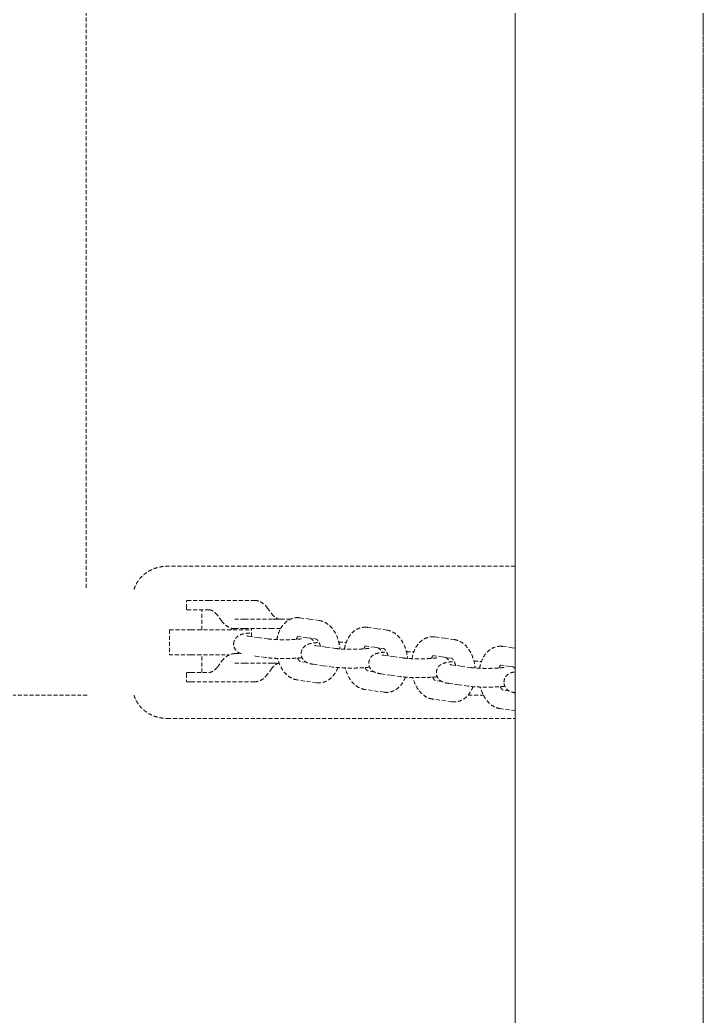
# Model space of a CAD drawing. Header units: millimetres. Extents: x -4194 to 3683, y -2760 to 1498.
# Drawn here: x -105 to 113.3, y -354.2 to -35.9 of the extents above; entities that cross this region are included whole.
import ezdxf

# ---------------------------------------------------------------- set-up
doc = ezdxf.new("R2010")
doc.units = ezdxf.units.MM
doc.linetypes.add('HIDDEN', pattern=[1.905, 1.27, -0.635])
doc.layers.add('DIKOM_ОБЪЕКТ', color=7, linetype='Continuous')

msp = doc.modelspace()

# ---------------------------------------------------------------- linework, layer by layer
at = {"layer": 'DIKOM_ОБЪЕКТ', "color": 7, "linetype": 'HIDDEN', "lineweight": 15}
for p, q in [((53.28, 961.136), (53.28, -962.757)), ((53.28, -1024.475), (53.28, 961.136)), ((113.28, -962.757), (113.28, 961.136)), ((113.28, 961.136), (113.28, -1024.475))]:
    msp.add_line(p, q, dxfattribs=at)
at = {"layer": 'DIKOM_ОБЪЕКТ', "color": 7, "linetype": 'HIDDEN', "lineweight": 15, "extrusion": (1, -3.06162e-16, -2.22045e-16)}
for p, q in [((-51.814, -223.92), (-51.814, -221.92)), ((-46.848, -230.811), (-46.848, -224.42)), ((-25.874, -223.858), (-24.51, -225.699)), ((-40.524, -227.981), (-41.888, -226.141)), ((-37.285, -227.876), (-37.285, -227.876)), ((-15.517, -226.963), (-12.453, -227.396)), ((-12.453, -227.396), (-9.39, -227.828)), ((-57.218, -230.811), (-57.218, -238.811)), ((-37.285, -230.811), (-37.285, -230.32)), ((-31.005, -232.967), (-31.005, -230.42)), ((6.075, -230.013), (9.139, -230.446)), ((9.139, -230.446), (12.202, -230.879)), ((-31.91, -232.839), (-28.847, -233.272)), ((-28.847, -233.272), (-25.783, -233.704)), ((-16.356, -232.904), (-13.293, -233.337)), ((-13.293, -233.337), (-10.272, -233.763)), ((27.667, -233.063), (30.731, -233.496)), ((30.731, -233.496), (33.794, -233.929)), ((-10.318, -235.889), (-7.255, -236.322)), ((-7.255, -236.322), (-4.191, -236.755)), ((5.236, -235.954), (8.299, -236.387)), ((8.299, -236.387), (11.32, -236.813)), ((49.26, -236.113), (52.323, -236.546)), ((52.323, -236.546), (53.28, -236.681)), ((-46.848, -244.42), (-46.848, -238.811)), ((-41.888, -242.699), (-40.524, -240.858)), ((-37.285, -240.964), (-37.285, -240.964)), ((-30.038, -239.163), (-29.686, -239.213)), ((-29.686, -239.213), (-26.623, -239.645)), ((-13.455, -241.177), (-15.517, -240.886)), ((-11.157, -241.83), (-8.094, -242.263)), ((11.274, -238.939), (14.337, -239.372)), ((14.337, -239.372), (17.401, -239.805)), ((26.828, -239.004), (29.892, -239.437)), ((29.892, -239.437), (32.912, -239.864)), ((-51.814, -244.92), (-51.814, -246.92)), ((-24.51, -243.141), (-25.874, -244.981)), ((-8.094, -242.263), (-5.03, -242.696)), ((8.137, -244.228), (6.075, -243.936)), ((10.435, -244.88), (13.498, -245.313)), ((32.866, -241.989), (35.93, -242.422)), ((35.93, -242.422), (38.993, -242.855)), ((48.42, -242.054), (51.484, -242.487)), ((51.484, -242.487), (53.28, -242.741)), ((-10.229, -247.693), (-16.356, -246.827)), ((13.498, -245.313), (16.562, -245.746)), ((29.729, -247.278), (27.667, -246.987)), ((32.027, -247.93), (35.09, -248.363)), ((11.363, -250.743), (5.236, -249.877)), ((35.09, -248.363), (38.154, -248.796)), ((51.321, -250.328), (49.26, -250.037)), ((32.955, -253.793), (26.828, -252.928)), ((38.216, -251.661), (43.089, -251.661)), ((53.28, -256.664), (48.42, -255.978))]:
    msp.add_line(p, q, dxfattribs=at)
at = {"layer": 'DIKOM_ОБЪЕКТ', "color": 7, "linetype": 'HIDDEN', "lineweight": 15, "extrusion": (-1, -3.06162e-16, -2.22045e-16)}
msp.add_line((-83.468, -251.661), (-428.94, -251.661), dxfattribs=at)
at = {"layer": 'DIKOM_ОБЪЕКТ', "color": 7, "linetype": 'HIDDEN', "lineweight": 15}
for points, degree in [([(-83.786, 216.339), (-83.786, -217.961)], 1), ([(-44.569, -221.42), (-46.503, -221.42), (-48.437, -221.42), (-50.37, -221.42)], 3), ([(-44.569, -221.42), (-30.037, -221.42)], 1), ([(-44.569, -224.42), (-50.37, -224.42)], 1), ([(-33.247, -227.42), (-34.284, -227.42), (-35.322, -227.42), (-36.36, -227.42)], 3), ([(-20.898, -227.42), (-22.038, -227.42), (-23.177, -227.42), (-24.317, -227.42)], 3), ([(-16.707, -226.925), (-16.311, -226.894), (-15.91, -226.907), (-15.517, -226.963)], 3), ([(-50.415, -230.811), (-49.767, -230.811), (-49.038, -230.811), (-48.25, -230.811)], 3), ([(-33.247, -230.42), (-36.36, -230.42)], 1), ([(-21.697, -230.42), (-24.317, -230.42)], 1), ([(4.885, -229.975), (5.281, -229.944), (5.682, -229.957), (6.075, -230.013)], 3), ([(26.477, -233.025), (26.873, -232.994), (27.274, -233.008), (27.667, -233.063)], 3), ([(-36.36, -238.42), (-34.328, -238.42)], 1), ([(48.069, -236.075), (48.465, -236.045), (48.866, -236.058), (49.26, -236.113)], 3), ([(-36.36, -241.42), (-35.322, -241.42), (-34.284, -241.42), (-33.247, -241.42)], 3), ([(-24.317, -241.42), (-23.602, -241.42), (-22.887, -241.42), (-22.172, -241.42)], 3), ([(-51.314, -244.42), (-51.314, -244.42), (-51.314, -244.42), (-51.314, -244.42)], 3), ([(-50.37, -244.42), (-44.569, -244.42)], 1), ([(-50.37, -247.42), (-48.437, -247.42), (-46.503, -247.42), (-44.569, -247.42)], 3), ([(-30.037, -247.42), (-44.569, -247.42)], 1), ([(-9.038, -247.731), (-9.435, -247.761), (-9.836, -247.748), (-10.229, -247.693)], 3), ([(12.554, -250.781), (12.157, -250.812), (11.756, -250.798), (11.363, -250.743)], 3), ([(34.146, -253.831), (33.749, -253.862), (33.348, -253.849), (32.955, -253.793)], 3)]:
    msp.add_open_spline(points, degree=degree, dxfattribs=at)
for points, knots in [([(-68.53, -217.961), (-68.483, -217.798), (-68.432, -217.635), (-68.319, -217.311), (-68.257, -217.148), (-68.158, -216.906), (-68.107, -216.786), (-68.053, -216.666), (-68.016, -216.586), (-67.997, -216.545), (-67.835, -216.206), (-67.673, -215.907), (-67.404, -215.467), (-67.309, -215.322), (-67.161, -215.106), (-67.085, -214.999), (-66.994, -214.875), (-66.954, -214.823), (-66.928, -214.788), (-66.913, -214.769), (-66.7, -214.491), (-66.482, -214.234), (-66.128, -213.859), (-66.006, -213.735), (-65.817, -213.553), (-65.72, -213.463), (-65.605, -213.359), (-65.555, -213.315), (-65.522, -213.285), (-65.503, -213.269), (-65.244, -213.045), (-64.982, -212.837), (-64.562, -212.537), (-64.418, -212.439), (-64.195, -212.295), (-64.082, -212.224), (-63.947, -212.142), (-63.879, -212.102), (-63.849, -212.085), (-63.83, -212.074), (-63.818, -212.067), (-63.545, -211.909), (-63.257, -211.757), (-62.792, -211.54), (-62.632, -211.47), (-62.383, -211.367), (-62.257, -211.317), (-62.106, -211.259), (-62.03, -211.231), (-61.997, -211.219), (-61.975, -211.211), (-61.962, -211.207), (-61.808, -211.152), (-61.653, -211.1), (-61.407, -211.023), (-61.28, -210.985), (-61.126, -210.942), (-61.047, -210.921), (-61.008, -210.91), (-60.991, -210.906), (-60.979, -210.903), (-60.971, -210.9), (-60.852, -210.869), (-60.711, -210.834), (-60.46, -210.778), (-60.37, -210.759), (-60.225, -210.731), (-60.15, -210.716), (-60.072, -210.702), (-60.019, -210.693), (-59.994, -210.688), (-59.733, -210.644), (-59.533, -210.616), (-59.279, -210.586), (-59.202, -210.578), (-59.099, -210.567), (-59.05, -210.563), (-58.999, -210.558), (-58.974, -210.556), (-58.962, -210.555), (-58.957, -210.555), (-58.953, -210.554), (-58.953, -210.554), (-58.566, -210.521), (-58.224, -210.511), (-57.923, -210.511)], [0.15657151, 0.15657151, 0.15657151, 0.15657151, 0.1875, 0.1875, 0.21875, 0.21875, 0.234375, 0.2421875, 0.2421875, 0.25, 0.25, 0.3125, 0.3125, 0.34375, 0.34375, 0.359375, 0.3671875, 0.37109375, 0.37109375, 0.375, 0.375, 0.4375, 0.4375, 0.46875, 0.46875, 0.484375, 0.4921875, 0.49609375, 0.49609375, 0.5, 0.5, 0.5625, 0.5625, 0.59375, 0.59375, 0.609375, 0.6171875, 0.62109375, 0.62304688, 0.62304688, 0.625, 0.625, 0.6875, 0.6875, 0.71875, 0.71875, 0.734375, 0.7421875, 0.74609375, 0.74804688, 0.74804688, 0.75, 0.75, 0.78125, 0.78125, 0.796875, 0.8046875, 0.80859375, 0.81054688, 0.81152344, 0.81152344, 0.8125, 0.8125, 0.84375, 0.84375, 0.859375, 0.859375, 0.8671875, 0.87109375, 0.87109375, 0.875, 0.875, 0.90625, 0.90625, 0.921875, 0.921875, 0.9296875, 0.93359375, 0.93554688, 0.93652344, 0.93701172, 0.93701172, 0.9375, 0.9375, 1, 1, 1, 1]), ([(-51.814, -221.92), (-51.814, -221.84), (-51.808, -221.758), (-51.772, -221.637), (-51.753, -221.594), (-51.7, -221.527), (-51.668, -221.501), (-51.605, -221.466), (-51.575, -221.454), (-51.501, -221.434), (-51.456, -221.427), (-51.379, -221.421), (-51.346, -221.42), (-51.314, -221.42)], [0, 0, 0, 0, 0.24038272, 0.24038272, 0.37737441, 0.37737441, 0.4968498, 0.4968498, 0.59324472, 0.59324472, 0.72705774, 0.72705774, 0.82498003, 0.82498003, 0.82498003, 0.82498003]), ([(-50.37, -221.42), (-50.812, -221.42), (-51.109, -221.42), (-51.289, -221.42), (-51.314, -221.42), (-51.314, -221.42)], [0, 0, 0, 0, 0.25, 0.25, 0.34715314, 0.34715314, 0.34715314, 0.34715314]), ([(-30.037, -221.42), (-29.616, -221.42), (-29.246, -221.476), (-28.378, -221.719), (-27.897, -221.957), (-26.88, -222.679), (-26.352, -223.213), (-25.874, -223.858)], [0, 0, 0, 0, 1.8858381, 1.8858381, 4.5859078, 4.5859078, 7.90851, 7.90851, 7.90851, 7.90851]), ([(-51.314, -224.42), (-51.345, -224.42), (-51.375, -224.419), (-51.451, -224.413), (-51.497, -224.407), (-51.571, -224.387), (-51.602, -224.375), (-51.664, -224.341), (-51.695, -224.316), (-51.748, -224.253), (-51.768, -224.212), (-51.808, -224.09), (-51.814, -224.004), (-51.814, -223.92)], [0, 0, 0, 0, 0.09260335, 0.09260335, 0.22828377, 0.22828377, 0.32525265, 0.32525265, 0.44062805, 0.44062805, 0.57295054, 0.57295054, 0.82491688, 0.82491688, 0.82491688, 0.82491688]), ([(-50.37, -224.42), (-50.591, -224.42), (-50.775, -224.42), (-51.068, -224.42), (-51.174, -224.42), (-51.289, -224.42), (-51.314, -224.42), (-51.314, -224.42)], [0, 0, 0, 0, 0.125, 0.125, 0.25, 0.25, 0.34713579, 0.34713579, 0.34713579, 0.34713579]), ([(-41.888, -226.141), (-42.28, -225.611), (-42.713, -225.19), (-43.587, -224.614), (-44.055, -224.459), (-44.468, -224.422), (-44.523, -224.42), (-44.569, -224.42)], [0, 0, 0, 0, 2.8285051, 2.8285051, 5.6690327, 5.6690327, 6.1416605, 6.1416605, 6.1416605, 6.1416605]), ([(-24.51, -225.699), (-24.117, -226.229), (-23.684, -226.65), (-22.81, -227.226), (-22.342, -227.381), (-21.93, -227.418), (-21.91, -227.42), (-21.828, -227.42)], [0, 0, 0, 0, 2.8285051, 2.8285051, 5.6690327, 5.6690327, 6.1416606, 6.1416606, 6.1416606, 6.1416606]), ([(-36.36, -230.42), (-36.36, -230.42), (-36.361, -230.42), (-36.362, -230.42), (-36.363, -230.42), (-36.368, -230.42), (-36.371, -230.42), (-36.385, -230.42), (-36.395, -230.42), (-36.436, -230.419), (-36.466, -230.419), (-36.586, -230.415), (-36.674, -230.41), (-37.018, -230.378), (-37.262, -230.332), (-38.055, -230.112), (-38.578, -229.844), (-39.589, -229.088), (-40.078, -228.583), (-40.524, -227.981)], [0, 0, 0, 0, 0.0017085, 0.0017085, 0.0068342, 0.0068342, 0.0222112, 0.0222112, 0.0683423, 0.0683423, 0.2067425, 0.2067425, 0.6220709, 0.6220709, 1.8698409, 1.8698409, 4.8134219, 4.8134219, 7.9110408, 7.9110408, 7.9110408, 7.9110408]), ([(-24.317, -227.42), (-25.045, -227.42), (-25.859, -227.42), (-27.541, -227.42), (-28.408, -227.42), (-30.061, -227.42), (-30.847, -227.42), (-32.219, -227.42), (-32.805, -227.42), (-33.247, -227.42)], [0, 0, 0, 0, 0.25, 0.25, 0.5, 0.5, 0.75, 0.75, 1, 1, 1, 1]), ([(-22.9, -233.928), (-22.771, -233.186), (-22.581, -232.466), (-22.017, -230.953), (-21.603, -230.17), (-20.587, -228.812), (-19.968, -228.22), (-18.606, -227.367), (-17.853, -227.081), (-16.958, -226.949), (-16.833, -226.935), (-16.707, -226.925)], [17.0602578, 17.0602578, 17.0602578, 17.0602578, 19.3874909, 19.3874909, 22.2997922, 22.2997922, 25.2116654, 25.2116654, 27.9506419, 27.9506419, 28.3932659, 28.3932659, 28.3932659, 28.3932659]), ([(-18.597, -227.42), (-18.727, -227.42), (-18.871, -227.42), (-19.531, -227.42), (-20.17, -227.42), (-20.898, -227.42)], [0.67179147, 0.67179147, 0.67179147, 0.67179147, 0.75, 0.75, 1, 1, 1, 1]), ([(-9.39, -227.828), (-8.692, -227.927), (-8.008, -228.163), (-6.746, -228.853), (-6.157, -229.321), (-5.081, -230.454), (-4.593, -231.145), (-3.759, -232.694), (-3.413, -233.576), (-2.947, -235.269), (-2.798, -236.084), (-2.717, -236.902)], [0, 0, 0, 0, 2.4801856, 2.4801856, 5.0459819, 5.0459819, 7.8173407, 7.8173407, 10.7323747, 10.7323747, 13.1925609, 13.1925609, 13.1925609, 13.1925609]), ([(-57.218, -230.811), (-57.218, -230.811), (-57.188, -230.811), (-56.892, -230.811), (-56.181, -230.811), (-53.892, -230.811), (-52.32, -230.811), (-50.415, -230.811)], [3.76993234, 3.76993234, 3.76993234, 3.76993234, 3.85988414, 3.85988414, 4.21902989, 4.21902989, 4.57817563, 4.57817563, 4.57817563, 4.57817563]), ([(-48.25, -230.811), (-46.936, -230.811), (-45.554, -230.811), (-42.695, -230.811), (-41.226, -230.811), (-38.254, -230.811), (-36.758, -230.811), (-33.825, -230.811), (-32.394, -230.811), (-31.005, -230.811)], [4.84660233, 4.84660233, 4.84660233, 4.84660233, 5.04987593, 5.04987593, 5.25314953, 5.25314953, 5.45642313, 5.45642313, 5.65549029, 5.65549029, 5.65549029, 5.65549029]), ([(-36.703, -235.374), (-36.703, -235.033), (-36.644, -234.687), (-36.422, -234.045), (-36.255, -233.742), (-35.853, -233.221), (-35.612, -232.998), (-35.141, -232.662), (-34.91, -232.54), (-34.468, -232.349), (-34.256, -232.281), (-33.615, -232.104), (-33.18, -232.027), (-32.184, -231.891), (-31.62, -231.834), (-31.005, -231.788)], [0, 0, 0, 0, 1.0528055, 1.0528055, 2.1057908, 2.1057908, 3.1539721, 3.1539721, 4.1462477, 4.1462477, 5.2247031, 5.2247031, 7.4660894, 7.4660894, 9.6677772, 9.6677772, 9.6677772, 9.6677772]), ([(-24.317, -230.42), (-24.681, -230.42), (-25.064, -230.42), (-25.868, -230.42), (-26.28, -230.42), (-27.12, -230.42), (-27.545, -230.42), (-28.4, -230.42), (-28.821, -230.42), (-29.647, -230.42), (-30.048, -230.42), (-30.824, -230.42), (-31.19, -230.42), (-31.876, -230.42), (-32.192, -230.42), (-32.77, -230.42), (-33.025, -230.42), (-33.247, -230.42)], [0, 0, 0, 0, 0.125, 0.125, 0.25, 0.25, 0.375, 0.375, 0.5, 0.5, 0.625, 0.625, 0.75, 0.75, 0.875, 0.875, 1, 1, 1, 1]), ([(-1.308, -236.978), (-1.179, -236.236), (-0.988, -235.516), (-0.425, -234.003), (-0.011, -233.22), (1.005, -231.862), (1.624, -231.271), (2.986, -230.417), (3.739, -230.131), (4.634, -229.999), (4.759, -229.985), (4.885, -229.975)], [17.0602578, 17.0602578, 17.0602578, 17.0602578, 19.3874909, 19.3874909, 22.2997922, 22.2997922, 25.2116654, 25.2116654, 27.9506419, 27.9506419, 28.3932659, 28.3932659, 28.3932659, 28.3932659]), ([(12.202, -230.879), (12.9, -230.977), (13.584, -231.213), (14.846, -231.903), (15.435, -232.371), (16.511, -233.504), (16.999, -234.195), (17.833, -235.745), (18.179, -236.626), (18.645, -238.319), (18.794, -239.134), (18.875, -239.952)], [0, 0, 0, 0, 2.4801856, 2.4801856, 5.0459819, 5.0459819, 7.8173407, 7.8173407, 10.7323747, 10.7323747, 13.1925609, 13.1925609, 13.1925609, 13.1925609]), ([(-34.388, -238.42), (-34.429, -238.406), (-34.47, -238.39), (-34.779, -238.274), (-35.081, -238.131), (-35.65, -237.722), (-35.916, -237.465), (-36.309, -236.913), (-36.456, -236.624), (-36.651, -236.018), (-36.703, -235.694), (-36.703, -235.374)], [2.7139225, 2.7139225, 2.7139225, 2.7139225, 2.9162246, 2.9162246, 4.2179582, 4.2179582, 5.3812842, 5.3812842, 6.3688412, 6.3688412, 7.3551184, 7.3551184, 7.3551184, 7.3551184]), ([(-32.452, -232.741), (-32.452, -232.741), (-32.44, -232.745), (-32.376, -232.76), (-32.298, -232.776), (-32.117, -232.808), (-32.02, -232.823), (-31.91, -232.839)], [4.4712998, 4.4712998, 4.4712998, 4.4712998, 4.891662, 4.891662, 5.6901649, 5.6901649, 6.338494, 6.338494, 6.338494, 6.338494]), ([(-25.783, -233.704), (-25.521, -233.741), (-25.186, -233.779), (-24.383, -233.849), (-23.895, -233.882), (-22.791, -233.935), (-22.152, -233.955), (-20.829, -233.975), (-20.127, -233.973), (-18.773, -233.949), (-18.102, -233.926), (-16.903, -233.86), (-16.355, -233.817), (-15.704, -233.749), (-15.519, -233.726), (-15.219, -233.683), (-15.099, -233.663), (-14.931, -233.631), (-14.874, -233.619), (-14.833, -233.608), (-14.826, -233.606), (-14.826, -233.606)], [0, 0, 0, 0, 1.5492418, 1.5492418, 3.2829046, 3.2829046, 5.2427362, 5.2427362, 7.2947144, 7.2947144, 9.3710418, 9.3710418, 11.4143633, 11.4143633, 12.3573523, 12.3573523, 13.1961603, 13.1961603, 13.8975251, 13.8975251, 14.2080886, 14.2080886, 14.2080886, 14.2080886]), ([(-16.159, -232.932), (-16.186, -232.958), (-16.219, -232.994), (-16.346, -233.152), (-16.462, -233.331), (-16.612, -233.649), (-16.651, -233.741), (-16.689, -233.84)], [2.539784, 2.539784, 2.539784, 2.539784, 3.0423176, 3.0423176, 4.2635576, 4.2635576, 4.7033295, 4.7033295, 4.7033295, 4.7033295]), ([(-15.111, -238.424), (-15.111, -238.083), (-15.052, -237.737), (-14.83, -237.096), (-14.663, -236.792), (-14.261, -236.271), (-14.02, -236.048), (-13.549, -235.712), (-13.317, -235.591), (-12.876, -235.4), (-12.664, -235.331), (-12.022, -235.154), (-11.588, -235.078), (-10.594, -234.941), (-10.033, -234.885), (-9.421, -234.839)], [0, 0, 0, 0, 1.0528055, 1.0528055, 2.1057908, 2.1057908, 3.1539721, 3.1539721, 4.1462477, 4.1462477, 5.2247031, 5.2247031, 7.4660894, 7.4660894, 9.6585107, 9.6585107, 9.6585107, 9.6585107]), ([(-12.231, -233.487), (-12.121, -233.548), (-12.009, -233.619), (-11.628, -233.892), (-11.362, -234.149), (-11.034, -234.611), (-10.931, -234.79), (-10.847, -234.977)], [3.7332587, 3.7332587, 3.7332587, 3.7332587, 4.2179582, 4.2179582, 5.3812842, 5.3812842, 6.0190002, 6.0190002, 6.0190002, 6.0190002]), ([(-8.946, -236.083), (-9.014, -235.838), (-9.091, -235.604), (-9.314, -235.031), (-9.476, -234.712), (-9.781, -234.232), (-9.929, -234.055), (-10.151, -233.838), (-10.23, -233.786), (-10.28, -233.759), (-10.287, -233.756), (-10.287, -233.756)], [9.8433542, 9.8433542, 9.8433542, 9.8433542, 10.6464197, 10.6464197, 11.9736935, 11.9736935, 13.2025441, 13.2025441, 14.3403717, 14.3403717, 14.8209524, 14.8209524, 14.8209524, 14.8209524]), ([(-3.1, -234.722), (-2.41, -234.743), (-1.742, -234.774), (-0.997, -234.824), (-0.866, -234.834), (-0.738, -234.843)], [16.2375585, 16.2375585, 16.2375585, 16.2375585, 18.3751961, 18.3751961, 18.8402259, 18.8402259, 18.8402259, 18.8402259]), ([(20.284, -240.028), (20.413, -239.286), (20.604, -238.566), (21.168, -237.053), (21.581, -236.27), (22.598, -234.912), (23.216, -234.321), (24.578, -233.467), (25.331, -233.181), (26.226, -233.049), (26.351, -233.035), (26.477, -233.025)], [17.0602578, 17.0602578, 17.0602578, 17.0602578, 19.3874909, 19.3874909, 22.2997922, 22.2997922, 25.2116654, 25.2116654, 27.9506419, 27.9506419, 28.3932659, 28.3932659, 28.3932659, 28.3932659]), ([(33.794, -233.929), (34.492, -234.027), (35.176, -234.263), (36.438, -234.954), (37.027, -235.421), (38.103, -236.555), (38.591, -237.245), (39.425, -238.795), (39.772, -239.676), (40.237, -241.369), (40.386, -242.184), (40.467, -243.002)], [0, 0, 0, 0, 2.4801856, 2.4801856, 5.0459819, 5.0459819, 7.8173407, 7.8173407, 10.7323747, 10.7323747, 13.1925609, 13.1925609, 13.1925609, 13.1925609]), ([(-40.524, -240.858), (-40.058, -240.23), (-39.544, -239.707), (-38.448, -238.913), (-37.862, -238.638), (-36.953, -238.451), (-36.671, -238.42), (-36.36, -238.42)], [0, 0, 0, 0, 3.238512, 3.238512, 6.5119928, 6.5119928, 7.9066777, 7.9066777, 7.9066777, 7.9066777]), ([(-11.157, -241.83), (-11.804, -241.739), (-12.322, -241.651), (-13.187, -241.324), (-13.489, -241.181), (-14.058, -240.772), (-14.324, -240.515), (-14.717, -239.963), (-14.864, -239.674), (-15.059, -239.068), (-15.111, -238.744), (-15.111, -238.424)], [0, 0, 0, 0, 2.9162246, 2.9162246, 4.2179582, 4.2179582, 5.3812842, 5.3812842, 6.3688412, 6.3688412, 7.3551184, 7.3551184, 7.3551184, 7.3551184]), ([(-10.86, -235.791), (-10.86, -235.791), (-10.848, -235.795), (-10.784, -235.81), (-10.706, -235.826), (-10.525, -235.858), (-10.427, -235.874), (-10.318, -235.889)], [4.4712998, 4.4712998, 4.4712998, 4.4712998, 4.891662, 4.891662, 5.6901649, 5.6901649, 6.338494, 6.338494, 6.338494, 6.338494]), ([(-4.191, -236.755), (-3.929, -236.792), (-3.594, -236.829), (-2.791, -236.899), (-2.303, -236.932), (-1.199, -236.985), (-0.56, -237.005), (0.763, -237.025), (1.465, -237.024), (2.819, -236.999), (3.49, -236.976), (4.689, -236.91), (5.237, -236.868), (5.888, -236.799), (6.073, -236.776), (6.373, -236.733), (6.493, -236.713), (6.662, -236.682), (6.719, -236.669), (6.759, -236.659), (6.766, -236.657), (6.766, -236.657)], [0, 0, 0, 0, 1.5492418, 1.5492418, 3.2829046, 3.2829046, 5.2427362, 5.2427362, 7.2947144, 7.2947144, 9.3710418, 9.3710418, 11.4143633, 11.4143633, 12.3573523, 12.3573523, 13.1961603, 13.1961603, 13.8975251, 13.8975251, 14.2080886, 14.2080886, 14.2080886, 14.2080886]), ([(5.433, -235.982), (5.406, -236.008), (5.374, -236.044), (5.246, -236.202), (5.13, -236.381), (4.98, -236.7), (4.941, -236.792), (4.903, -236.89)], [2.539784, 2.539784, 2.539784, 2.539784, 3.0423176, 3.0423176, 4.2635576, 4.2635576, 4.7033295, 4.7033295, 4.7033295, 4.7033295]), ([(6.482, -241.474), (6.482, -241.133), (6.54, -240.787), (6.762, -240.146), (6.929, -239.842), (7.331, -239.321), (7.572, -239.098), (8.043, -238.762), (8.275, -238.641), (8.716, -238.45), (8.929, -238.381), (9.57, -238.204), (10.004, -238.128), (10.998, -237.991), (11.559, -237.935), (12.172, -237.889)], [0, 0, 0, 0, 1.0528055, 1.0528055, 2.1057908, 2.1057908, 3.1539721, 3.1539721, 4.1462477, 4.1462477, 5.2247031, 5.2247031, 7.4660894, 7.4660894, 9.6585107, 9.6585107, 9.6585107, 9.6585107]), ([(9.361, -236.537), (9.471, -236.599), (9.583, -236.669), (9.964, -236.942), (10.23, -237.199), (10.559, -237.661), (10.661, -237.84), (10.745, -238.028)], [3.7332587, 3.7332587, 3.7332587, 3.7332587, 4.2179582, 4.2179582, 5.3812842, 5.3812842, 6.0190002, 6.0190002, 6.0190002, 6.0190002]), ([(12.646, -239.133), (12.578, -238.888), (12.501, -238.654), (12.278, -238.081), (12.116, -237.762), (11.811, -237.282), (11.663, -237.105), (11.441, -236.889), (11.362, -236.837), (11.312, -236.809), (11.305, -236.806), (11.305, -236.806)], [9.8433542, 9.8433542, 9.8433542, 9.8433542, 10.6464197, 10.6464197, 11.9736935, 11.9736935, 13.2025441, 13.2025441, 14.3403717, 14.3403717, 14.8209524, 14.8209524, 14.8209524, 14.8209524]), ([(18.492, -237.772), (19.182, -237.793), (19.85, -237.824), (20.595, -237.874), (20.726, -237.884), (20.854, -237.894)], [16.2375585, 16.2375585, 16.2375585, 16.2375585, 18.3751961, 18.3751961, 18.8402259, 18.8402259, 18.8402259, 18.8402259]), ([(41.876, -243.078), (42.005, -242.336), (42.196, -241.616), (42.76, -240.104), (43.173, -239.321), (44.19, -237.962), (44.808, -237.371), (46.17, -236.517), (46.924, -236.231), (47.818, -236.099), (47.943, -236.085), (48.069, -236.075)], [17.0602578, 17.0602578, 17.0602578, 17.0602578, 19.3874909, 19.3874909, 22.2997922, 22.2997922, 25.2116654, 25.2116654, 27.9506419, 27.9506419, 28.3932659, 28.3932659, 28.3932659, 28.3932659]), ([(-50.415, -238.811), (-52.32, -238.811), (-53.892, -238.811), (-56.181, -238.811), (-56.892, -238.811), (-57.188, -238.811), (-57.218, -238.811), (-57.218, -238.811)], [3.14159265, 3.14159265, 3.14159265, 3.14159265, 3.5007384, 3.5007384, 3.85988414, 3.85988414, 3.94983595, 3.94983595, 3.94983595, 3.94983595]), ([(-33.247, -241.42), (-32.805, -241.42), (-32.219, -241.42), (-30.847, -241.42), (-30.061, -241.42), (-28.408, -241.42), (-27.541, -241.42), (-25.859, -241.42), (-25.045, -241.42), (-24.317, -241.42)], [0, 0, 0, 0, 0.25, 0.25, 0.5, 0.5, 0.75, 0.75, 1, 1, 1, 1]), ([(-14.84, -239.687), (-15.52, -239.772), (-16.319, -239.838), (-17.985, -239.928), (-18.859, -239.956), (-20.572, -239.976), (-21.432, -239.971), (-23.058, -239.931), (-23.845, -239.897), (-25.328, -239.797), (-26.025, -239.73), (-26.623, -239.645)], [7.8137607, 7.8137607, 7.8137607, 7.8137607, 10.7215328, 10.7215328, 13.3759604, 13.3759604, 15.8906283, 15.8906283, 18.3751961, 18.3751961, 21.0705402, 21.0705402, 21.0705402, 21.0705402]), ([(-22.16, -241.45), (-22.235, -241.463), (-22.314, -241.481), (-22.773, -241.609), (-23.187, -241.826), (-23.902, -242.411), (-24.217, -242.746), (-24.51, -243.141)], [0.907761, 0.907761, 0.907761, 0.907761, 1.455777, 1.455777, 4.0387601, 4.0387601, 6.1500781, 6.1500781, 6.1500781, 6.1500781]), ([(-16.356, -246.827), (-17.054, -246.729), (-17.738, -246.493), (-19, -245.802), (-19.589, -245.335), (-20.665, -244.201), (-21.153, -243.51), (-21.987, -241.961), (-22.333, -241.08), (-22.606, -240.088), (-22.626, -240.014), (-22.645, -239.94)], [0, 0, 0, 0, 2.4801856, 2.4801856, 5.0459819, 5.0459819, 7.8173407, 7.8173407, 10.7323747, 10.7323747, 10.9655796, 10.9655796, 10.9655796, 10.9655796]), ([(-16.319, -239.829), (-16.251, -239.962), (-16.181, -240.084), (-15.965, -240.424), (-15.817, -240.6), (-15.595, -240.817), (-15.516, -240.869), (-15.478, -240.89), (-15.476, -240.891), (-15.474, -240.892)], [11.3941892, 11.3941892, 11.3941892, 11.3941892, 11.9736935, 11.9736935, 13.2025441, 13.2025441, 14.3403717, 14.3403717, 14.4247139, 14.4247139, 14.4247139, 14.4247139]), ([(10.435, -244.88), (9.788, -244.789), (9.27, -244.701), (8.405, -244.374), (8.103, -244.231), (7.534, -243.822), (7.268, -243.565), (6.875, -243.013), (6.728, -242.724), (6.533, -242.118), (6.482, -241.794), (6.482, -241.474)], [0, 0, 0, 0, 2.9162246, 2.9162246, 4.2179582, 4.2179582, 5.3812842, 5.3812842, 6.3688412, 6.3688412, 7.3551184, 7.3551184, 7.3551184, 7.3551184]), ([(10.732, -238.841), (10.732, -238.841), (10.744, -238.845), (10.808, -238.86), (10.886, -238.876), (11.067, -238.908), (11.165, -238.924), (11.274, -238.939)], [4.4712998, 4.4712998, 4.4712998, 4.4712998, 4.891662, 4.891662, 5.6901649, 5.6901649, 6.338494, 6.338494, 6.338494, 6.338494]), ([(17.401, -239.805), (17.663, -239.842), (17.999, -239.879), (18.801, -239.95), (19.289, -239.982), (20.393, -240.036), (21.032, -240.055), (22.355, -240.075), (23.057, -240.074), (24.412, -240.05), (25.082, -240.026), (26.281, -239.96), (26.83, -239.918), (27.48, -239.849), (27.665, -239.826), (27.965, -239.783), (28.086, -239.764), (28.254, -239.732), (28.311, -239.719), (28.351, -239.709), (28.358, -239.707), (28.358, -239.707)], [0, 0, 0, 0, 1.5492418, 1.5492418, 3.2829046, 3.2829046, 5.2427362, 5.2427362, 7.2947144, 7.2947144, 9.3710418, 9.3710418, 11.4143633, 11.4143633, 12.3573523, 12.3573523, 13.1961603, 13.1961603, 13.8975251, 13.8975251, 14.2080886, 14.2080886, 14.2080886, 14.2080886]), ([(27.025, -239.032), (26.998, -239.059), (26.966, -239.094), (26.839, -239.252), (26.723, -239.431), (26.573, -239.75), (26.533, -239.842), (26.495, -239.94)], [2.539784, 2.539784, 2.539784, 2.539784, 3.0423176, 3.0423176, 4.2635576, 4.2635576, 4.7033295, 4.7033295, 4.7033295, 4.7033295]), ([(28.074, -244.525), (28.074, -244.183), (28.132, -243.837), (28.354, -243.196), (28.521, -242.892), (28.923, -242.372), (29.164, -242.148), (29.635, -241.813), (29.867, -241.691), (30.308, -241.5), (30.521, -241.431), (31.162, -241.254), (31.596, -241.178), (32.59, -241.042), (33.151, -240.985), (33.764, -240.939)], [0, 0, 0, 0, 1.0528055, 1.0528055, 2.1057908, 2.1057908, 3.1539721, 3.1539721, 4.1462477, 4.1462477, 5.2247031, 5.2247031, 7.4660894, 7.4660894, 9.6585107, 9.6585107, 9.6585107, 9.6585107]), ([(30.953, -239.587), (31.063, -239.649), (31.176, -239.719), (31.556, -239.992), (31.822, -240.249), (32.151, -240.711), (32.253, -240.89), (32.337, -241.078)], [3.7332587, 3.7332587, 3.7332587, 3.7332587, 4.2179582, 4.2179582, 5.3812842, 5.3812842, 6.0190002, 6.0190002, 6.0190002, 6.0190002]), ([(32.324, -241.891), (32.324, -241.891), (32.336, -241.895), (32.401, -241.91), (32.478, -241.927), (32.659, -241.958), (32.757, -241.974), (32.866, -241.989)], [4.4712998, 4.4712998, 4.4712998, 4.4712998, 4.891662, 4.891662, 5.6901649, 5.6901649, 6.338494, 6.338494, 6.338494, 6.338494]), ([(34.238, -242.183), (34.171, -241.939), (34.093, -241.705), (33.87, -241.131), (33.708, -240.812), (33.403, -240.332), (33.255, -240.156), (33.033, -239.939), (32.954, -239.887), (32.904, -239.859), (32.897, -239.856), (32.897, -239.856)], [9.8433542, 9.8433542, 9.8433542, 9.8433542, 10.6464197, 10.6464197, 11.9736935, 11.9736935, 13.2025441, 13.2025441, 14.3403717, 14.3403717, 14.8209524, 14.8209524, 14.8209524, 14.8209524]), ([(40.084, -240.822), (40.774, -240.843), (41.442, -240.874), (42.187, -240.924), (42.318, -240.934), (42.446, -240.944)], [16.2375585, 16.2375585, 16.2375585, 16.2375585, 18.3751961, 18.3751961, 18.8402259, 18.8402259, 18.8402259, 18.8402259]), ([(-51.814, -244.92), (-51.814, -244.84), (-51.808, -244.758), (-51.772, -244.637), (-51.753, -244.594), (-51.7, -244.527), (-51.668, -244.501), (-51.605, -244.466), (-51.575, -244.454), (-51.501, -244.434), (-51.456, -244.427), (-51.379, -244.421), (-51.346, -244.42), (-51.314, -244.42)], [0, 0, 0, 0, 0.24038272, 0.24038272, 0.37737441, 0.37737441, 0.4968498, 0.4968498, 0.59324472, 0.59324472, 0.72705774, 0.72705774, 0.82498003, 0.82498003, 0.82498003, 0.82498003]), ([(-51.302, -244.42), (-51.29, -244.42), (-51.269, -244.42), (-51.174, -244.42), (-51.068, -244.42), (-50.775, -244.42), (-50.591, -244.42), (-50.37, -244.42)], [0.69100051, 0.69100051, 0.69100051, 0.69100051, 0.75, 0.75, 0.875, 0.875, 1, 1, 1, 1]), ([(-44.569, -244.42), (-44.569, -244.42), (-44.569, -244.42), (-44.569, -244.42), (-44.568, -244.42), (-44.567, -244.42), (-44.566, -244.42), (-44.561, -244.42), (-44.557, -244.42), (-44.542, -244.42), (-44.531, -244.42), (-44.483, -244.418), (-44.445, -244.416), (-44.283, -244.401), (-44.145, -244.376), (-43.624, -244.231), (-43.21, -244.014), (-42.495, -243.429), (-42.181, -243.094), (-41.888, -242.699)], [0, 0, 0, 0, 0.0013302, 0.0013302, 0.0053208, 0.0053208, 0.0172927, 0.0172927, 0.0532086, 0.0532086, 0.160962, 0.160962, 0.4843286, 0.4843286, 1.4557859, 1.4557859, 4.0387712, 4.0387712, 6.1500782, 6.1500782, 6.1500782, 6.1500782]), ([(-25.874, -244.981), (-26.34, -245.61), (-26.853, -246.133), (-27.949, -246.927), (-28.536, -247.201), (-29.444, -247.389), (-29.726, -247.42), (-30.037, -247.42)], [0, 0, 0, 0, 3.238512, 3.238512, 6.5119928, 6.5119928, 7.9066777, 7.9066777, 7.9066777, 7.9066777]), ([(-3.418, -242.866), (-3.731, -243.705), (-4.143, -244.487), (-5.159, -245.844), (-5.778, -246.435), (-7.14, -247.289), (-7.893, -247.575), (-8.788, -247.707), (-8.913, -247.721), (-9.038, -247.731)], [19.3924898, 19.3924898, 19.3924898, 19.3924898, 22.2997922, 22.2997922, 25.2116654, 25.2116654, 27.9506419, 27.9506419, 28.3932659, 28.3932659, 28.3932659, 28.3932659]), ([(6.752, -242.737), (6.072, -242.822), (5.273, -242.888), (3.607, -242.978), (2.733, -243.006), (1.02, -243.027), (0.16, -243.021), (-1.466, -242.981), (-2.253, -242.947), (-3.735, -242.847), (-4.433, -242.78), (-5.03, -242.696)], [7.8137607, 7.8137607, 7.8137607, 7.8137607, 10.7215328, 10.7215328, 13.3759604, 13.3759604, 15.8906283, 15.8906283, 18.3751961, 18.3751961, 21.0705402, 21.0705402, 21.0705402, 21.0705402]), ([(5.236, -249.877), (4.538, -249.779), (3.854, -249.543), (2.592, -248.852), (2.003, -248.385), (0.927, -247.251), (0.439, -246.561), (-0.395, -245.011), (-0.741, -244.13), (-1.014, -243.138), (-1.033, -243.064), (-1.053, -242.99)], [0, 0, 0, 0, 2.4801856, 2.4801856, 5.0459819, 5.0459819, 7.8173407, 7.8173407, 10.7323747, 10.7323747, 10.9655796, 10.9655796, 10.9655796, 10.9655796]), ([(5.273, -242.88), (5.341, -243.012), (5.411, -243.134), (5.627, -243.474), (5.775, -243.651), (5.997, -243.867), (6.077, -243.919), (6.114, -243.94), (6.116, -243.941), (6.118, -243.942)], [11.3941892, 11.3941892, 11.3941892, 11.3941892, 11.9736935, 11.9736935, 13.2025441, 13.2025441, 14.3403717, 14.3403717, 14.4247139, 14.4247139, 14.4247139, 14.4247139]), ([(32.027, -247.93), (31.38, -247.839), (30.862, -247.752), (29.997, -247.424), (29.695, -247.281), (29.126, -246.872), (28.86, -246.616), (28.467, -246.063), (28.321, -245.774), (28.125, -245.168), (28.074, -244.845), (28.074, -244.525)], [0, 0, 0, 0, 2.9162246, 2.9162246, 4.2179582, 4.2179582, 5.3812842, 5.3812842, 6.3688412, 6.3688412, 7.3551184, 7.3551184, 7.3551184, 7.3551184]), ([(38.993, -242.855), (39.255, -242.892), (39.591, -242.93), (40.393, -243), (40.881, -243.032), (41.985, -243.086), (42.624, -243.106), (43.947, -243.125), (44.649, -243.124), (46.004, -243.1), (46.674, -243.076), (47.873, -243.011), (48.422, -242.968), (49.072, -242.899), (49.258, -242.876), (49.557, -242.834), (49.678, -242.814), (49.846, -242.782), (49.903, -242.769), (49.943, -242.759), (49.95, -242.757), (49.95, -242.757)], [0, 0, 0, 0, 1.5492418, 1.5492418, 3.2829046, 3.2829046, 5.2427362, 5.2427362, 7.2947144, 7.2947144, 9.3710418, 9.3710418, 11.4143633, 11.4143633, 12.3573523, 12.3573523, 13.1961603, 13.1961603, 13.8975251, 13.8975251, 14.2080886, 14.2080886, 14.2080886, 14.2080886]), ([(48.617, -242.082), (48.59, -242.109), (48.558, -242.144), (48.431, -242.303), (48.315, -242.481), (48.165, -242.8), (48.125, -242.892), (48.087, -242.991)], [2.539784, 2.539784, 2.539784, 2.539784, 3.0423176, 3.0423176, 4.2635576, 4.2635576, 4.7033295, 4.7033295, 4.7033295, 4.7033295]), ([(49.666, -247.575), (49.666, -247.233), (49.724, -246.887), (49.946, -246.246), (50.113, -245.942), (50.515, -245.422), (50.756, -245.198), (51.227, -244.863), (51.459, -244.741), (51.9, -244.55), (52.113, -244.481), (52.632, -244.338), (52.943, -244.275), (53.28, -244.22)], [0, 0, 0, 0, 1.0528055, 1.0528055, 2.1057908, 2.1057908, 3.1539721, 3.1539721, 4.1462477, 4.1462477, 5.2247031, 5.2247031, 6.834113, 6.834113, 6.834113, 6.834113]), ([(52.545, -242.637), (52.655, -242.699), (52.768, -242.769), (53.016, -242.948), (53.152, -243.062), (53.28, -243.19)], [3.7332587, 3.7332587, 3.7332587, 3.7332587, 4.2179582, 4.2179582, 4.8092491, 4.8092491, 4.8092491, 4.8092491]), ([(-51.314, -247.42), (-51.345, -247.42), (-51.375, -247.419), (-51.451, -247.413), (-51.497, -247.407), (-51.571, -247.387), (-51.602, -247.375), (-51.664, -247.341), (-51.695, -247.316), (-51.748, -247.253), (-51.768, -247.212), (-51.808, -247.09), (-51.814, -247.004), (-51.814, -246.92)], [0, 0, 0, 0, 0.09260335, 0.09260335, 0.22828377, 0.22828377, 0.32525265, 0.32525265, 0.44062805, 0.44062805, 0.57295054, 0.57295054, 0.82491688, 0.82491688, 0.82491688, 0.82491688]), ([(-51.314, -247.42), (-51.314, -247.42), (-51.289, -247.42), (-51.109, -247.42), (-50.812, -247.42), (-50.37, -247.42)], [0.65284686, 0.65284686, 0.65284686, 0.65284686, 0.75, 0.75, 1, 1, 1, 1]), ([(18.175, -245.916), (17.861, -246.755), (17.449, -247.537), (16.433, -248.894), (15.814, -249.485), (14.452, -250.339), (13.699, -250.625), (12.804, -250.757), (12.679, -250.771), (12.554, -250.781)], [19.3924898, 19.3924898, 19.3924898, 19.3924898, 22.2997922, 22.2997922, 25.2116654, 25.2116654, 27.9506419, 27.9506419, 28.3932659, 28.3932659, 28.3932659, 28.3932659]), ([(28.344, -245.787), (27.664, -245.872), (26.865, -245.938), (25.199, -246.028), (24.325, -246.056), (22.612, -246.077), (21.752, -246.071), (20.126, -246.032), (19.339, -245.997), (17.857, -245.897), (17.159, -245.83), (16.562, -245.746)], [7.8137607, 7.8137607, 7.8137607, 7.8137607, 10.7215328, 10.7215328, 13.3759604, 13.3759604, 15.8906283, 15.8906283, 18.3751961, 18.3751961, 21.0705402, 21.0705402, 21.0705402, 21.0705402]), ([(26.828, -252.928), (26.13, -252.829), (25.446, -252.593), (24.184, -251.903), (23.595, -251.435), (22.519, -250.302), (22.031, -249.611), (21.197, -248.062), (20.851, -247.18), (20.578, -246.188), (20.559, -246.115), (20.54, -246.04)], [0, 0, 0, 0, 2.4801856, 2.4801856, 5.0459819, 5.0459819, 7.8173407, 7.8173407, 10.7323747, 10.7323747, 10.9655796, 10.9655796, 10.9655796, 10.9655796]), ([(26.865, -245.93), (26.933, -246.062), (27.003, -246.184), (27.22, -246.524), (27.367, -246.701), (27.589, -246.918), (27.669, -246.969), (27.706, -246.99), (27.708, -246.991), (27.71, -246.993)], [11.3941892, 11.3941892, 11.3941892, 11.3941892, 11.9736935, 11.9736935, 13.2025441, 13.2025441, 14.3403717, 14.3403717, 14.4247139, 14.4247139, 14.4247139, 14.4247139]), ([(53.28, -250.931), (52.783, -250.853), (52.347, -250.761), (51.589, -250.474), (51.287, -250.331), (50.718, -249.922), (50.452, -249.666), (50.059, -249.113), (49.913, -248.824), (49.717, -248.218), (49.666, -247.895), (49.666, -247.575)], [0.526638, 0.526638, 0.526638, 0.526638, 2.9162246, 2.9162246, 4.2179582, 4.2179582, 5.3812842, 5.3812842, 6.3688412, 6.3688412, 7.3551184, 7.3551184, 7.3551184, 7.3551184]), ([(39.767, -248.966), (39.453, -249.805), (39.041, -250.587), (38.025, -251.944), (37.407, -252.535), (36.044, -253.389), (35.291, -253.675), (34.396, -253.807), (34.271, -253.821), (34.146, -253.831)], [19.3924898, 19.3924898, 19.3924898, 19.3924898, 22.2997922, 22.2997922, 25.2116654, 25.2116654, 27.9506419, 27.9506419, 28.3932659, 28.3932659, 28.3932659, 28.3932659]), ([(49.936, -248.837), (49.256, -248.922), (48.457, -248.988), (46.791, -249.078), (45.917, -249.106), (44.204, -249.127), (43.345, -249.122), (41.718, -249.082), (40.931, -249.047), (39.449, -248.948), (38.751, -248.88), (38.154, -248.796)], [7.8137607, 7.8137607, 7.8137607, 7.8137607, 10.7215328, 10.7215328, 13.3759604, 13.3759604, 15.8906283, 15.8906283, 18.3751961, 18.3751961, 21.0705402, 21.0705402, 21.0705402, 21.0705402]), ([(48.42, -255.978), (47.722, -255.879), (47.038, -255.643), (45.776, -254.953), (45.187, -254.485), (44.111, -253.352), (43.623, -252.661), (42.789, -251.112), (42.443, -250.23), (42.17, -249.239), (42.151, -249.165), (42.132, -249.091)], [0, 0, 0, 0, 2.4801856, 2.4801856, 5.0459819, 5.0459819, 7.8173407, 7.8173407, 10.7323747, 10.7323747, 10.9655796, 10.9655796, 10.9655796, 10.9655796]), ([(48.457, -248.98), (48.526, -249.113), (48.595, -249.235), (48.812, -249.574), (48.959, -249.751), (49.181, -249.968), (49.261, -250.02), (49.298, -250.04), (49.3, -250.042), (49.302, -250.043)], [11.3941892, 11.3941892, 11.3941892, 11.3941892, 11.9736935, 11.9736935, 13.2025441, 13.2025441, 14.3403717, 14.3403717, 14.4247139, 14.4247139, 14.4247139, 14.4247139]), ([(-68.53, -251.661), (-68.483, -251.823), (-68.432, -251.986), (-68.319, -252.311), (-68.257, -252.473), (-68.158, -252.715), (-68.107, -252.836), (-68.053, -252.955), (-68.016, -253.035), (-67.997, -253.077), (-67.835, -253.416), (-67.673, -253.714), (-67.404, -254.154), (-67.309, -254.299), (-67.161, -254.515), (-67.085, -254.622), (-66.994, -254.746), (-66.954, -254.799), (-66.928, -254.834), (-66.913, -254.852), (-66.7, -255.13), (-66.482, -255.387), (-66.128, -255.762), (-66.006, -255.886), (-65.817, -256.068), (-65.72, -256.158), (-65.605, -256.262), (-65.555, -256.306), (-65.522, -256.336), (-65.503, -256.352), (-65.244, -256.577), (-64.982, -256.784), (-64.562, -257.085), (-64.418, -257.183), (-64.195, -257.326), (-64.082, -257.398), (-63.947, -257.479), (-63.879, -257.519), (-63.849, -257.536), (-63.83, -257.548), (-63.818, -257.554), (-63.544, -257.712), (-63.256, -257.864), (-62.792, -258.081), (-62.631, -258.152), (-62.383, -258.254), (-62.257, -258.305), (-62.106, -258.362), (-62.029, -258.39), (-61.997, -258.402), (-61.975, -258.41), (-61.962, -258.414), (-61.807, -258.47), (-61.652, -258.522), (-61.406, -258.598), (-61.279, -258.636), (-61.126, -258.679), (-61.047, -258.701), (-61.008, -258.711), (-60.991, -258.716), (-60.979, -258.719), (-60.971, -258.721), (-60.849, -258.753), (-60.706, -258.788), (-60.455, -258.844), (-60.366, -258.863), (-60.222, -258.891), (-60.148, -258.905), (-60.058, -258.922), (-60.018, -258.929), (-59.992, -258.933), (-59.98, -258.935), (-59.728, -258.978), (-59.525, -259.006), (-59.271, -259.036), (-59.195, -259.044), (-59.094, -259.054), (-59.046, -259.059), (-58.996, -259.063), (-58.973, -259.065), (-58.961, -259.066), (-58.956, -259.067), (-58.953, -259.067), (-58.953, -259.067), (-58.565, -259.1), (-58.223, -259.111), (-57.923, -259.111)], [0.15656836, 0.15656836, 0.15656836, 0.15656836, 0.1875, 0.1875, 0.21875, 0.21875, 0.234375, 0.2421875, 0.2421875, 0.25, 0.25, 0.3125, 0.3125, 0.34375, 0.34375, 0.359375, 0.3671875, 0.37109375, 0.37109375, 0.375, 0.375, 0.4375, 0.4375, 0.46875, 0.46875, 0.484375, 0.4921875, 0.49609375, 0.49609375, 0.5, 0.5, 0.5625, 0.5625, 0.59375, 0.59375, 0.609375, 0.6171875, 0.62109375, 0.62304688, 0.62304688, 0.625, 0.625, 0.6875, 0.6875, 0.71875, 0.71875, 0.734375, 0.7421875, 0.74609375, 0.74804688, 0.74804688, 0.75, 0.75, 0.78125, 0.78125, 0.796875, 0.8046875, 0.80859375, 0.81054688, 0.81152344, 0.81152344, 0.8125, 0.8125, 0.84375, 0.84375, 0.859375, 0.859375, 0.8671875, 0.87109375, 0.87304688, 0.87304688, 0.875, 0.875, 0.90625, 0.90625, 0.921875, 0.921875, 0.9296875, 0.93359375, 0.93554688, 0.93652344, 0.93701172, 0.93701172, 0.9375, 0.9375, 1, 1, 1, 1])]:
    msp.add_open_spline(points, degree=3, knots=knots, dxfattribs=at)
for points, weights in [([(53.28, -210.511), (-0.39, -210.511), (-40.84, -210.511), (-57.923, -210.511)], [0.901061039425, 0.83182777711, 0.846283607022, 0.94442852916]), ([(-50.415, -238.811), (-49.766, -238.811), (-49.04, -238.811), (-48.25, -238.811)], [1, 0.994004600179, 0.994004600179, 1]), ([(-48.25, -238.811), (-45.203, -238.811), (-41.779, -238.811), (-38.148, -238.811)], [1, 0.936576967619, 0.892446651134, 0.867609050547]), ([(-57.923, -259.111), (-40.84, -259.111), (-0.39, -259.111), (53.28, -259.111)], [0.94442852916, 0.846283607021, 0.83182777711, 0.901061039428])]:
    msp.add_rational_spline(points, weights, degree=3, dxfattribs=at)

doc.saveas('drawing.dxf')
